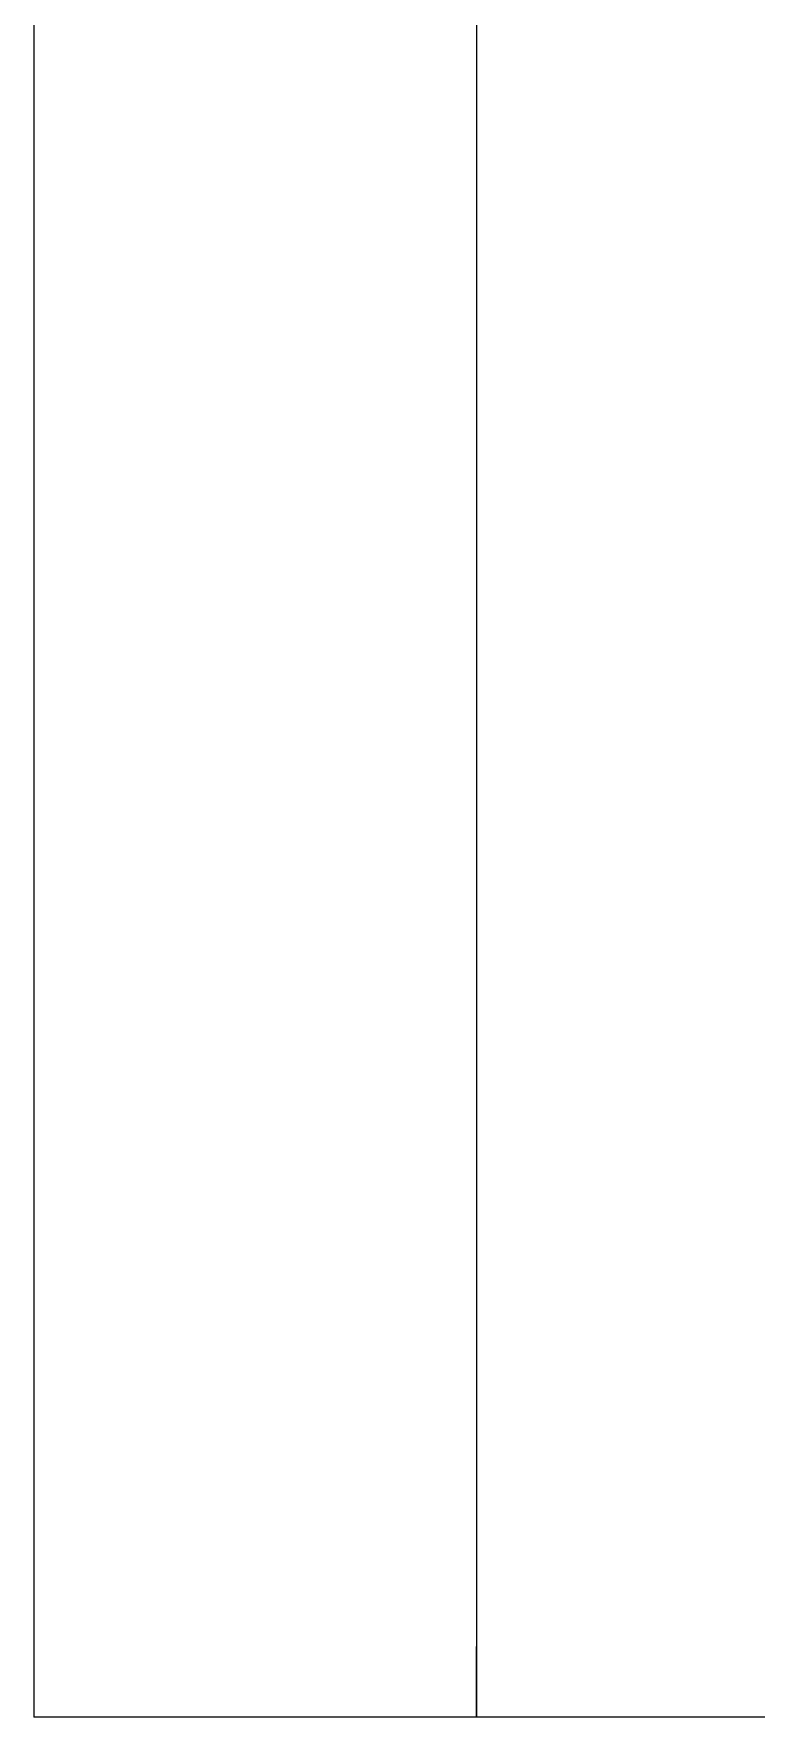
# Paper-space layout 'F02.1_POR CONST' of a CAD drawing. Extents: x -24.6 to 14.9, y -8.7 to 21.
# Drawn here: x -24.6 to -20.52, y -8.71 to 0.79 of the extents above; entities that cross this region are included whole.
import ezdxf

# ---------------------------------------------------------------- set-up
doc = ezdxf.new("R2010")
doc.units = 0
doc.header["$MEASUREMENT"] = 0
doc.layers.add('.folha', color=7, linetype='Continuous', lineweight=9)

psp = doc.layouts.new('F02.1_POR CONST')

# ---------------------------------------------------------------- linework, layer by layer
at = {"layer": '.folha'}
for p, q in [((-24.5973, 20.9864), (-24.5973, -8.7136)), ((-22.0973, 20.9864), (-22.0973, -8.7136)), ((-22.0973, 20.9864), (-22.0973, -8.7136)), ((-22.0973, -8.7136), (-22.0973, -8.3136)), ((14.9027, -8.7136), (-24.5973, -8.7136))]:
    psp.add_line(p, q, dxfattribs=at)

doc.saveas('drawing.dxf')
